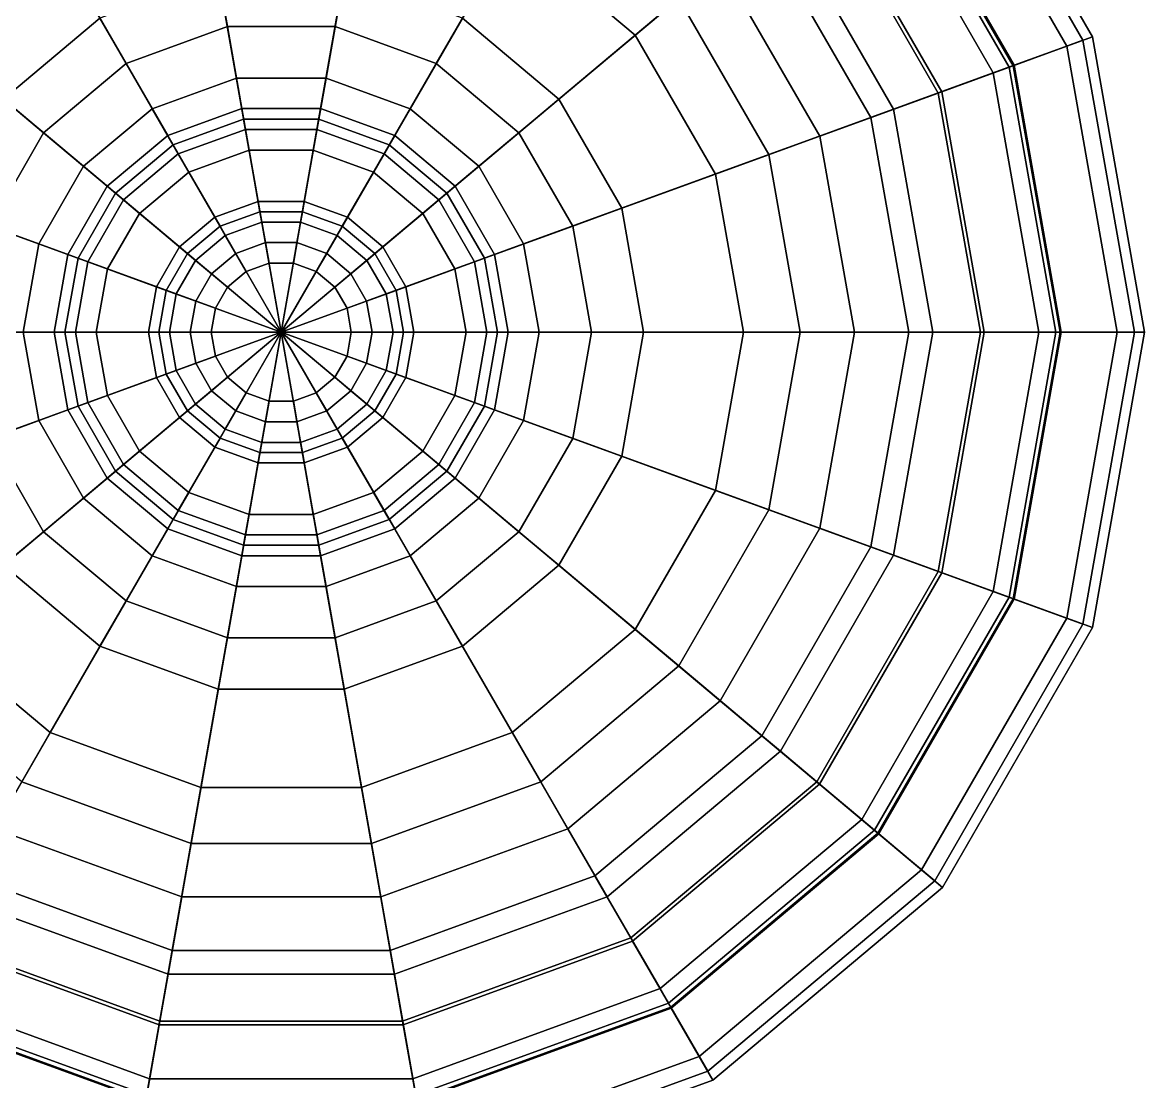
# Model space of a CAD drawing. Header units: inches. Extents: x 38074 to 101214, y 18833 to 57379.
# Drawn here: x 98051.77 to 98095.78, y 36379.65 to 36421.18 of the extents above; entities that cross this region are included whole.
import ezdxf

# ---------------------------------------------------------------- set-up
doc = ezdxf.new("R2010")
doc.units = ezdxf.units.IN

# ---------------------------------------------------------------- blocks, each defined once
blk = doc.blocks.new('A$C403C54AD')
for points in [[(0.889855, 0.961682, -0.042784), (0.895735, 0.928335, -0.039705), (0.895735, 0.928335, -0.039705), (0.878804, 0.95766, -0.042784)], [(0.901615, 0.961682, -0.042784), (0.895735, 0.928335, -0.039705), (0.895735, 0.928335, -0.039705), (0.889855, 0.961682, -0.042784)], [(0.912666, 0.95766, -0.042784), (0.895735, 0.928335, -0.039705), (0.895735, 0.928335, -0.039705), (0.901615, 0.961682, -0.042784)], [(0.878804, 0.95766, -0.042784), (0.895735, 0.928335, -0.039705), (0.895735, 0.928335, -0.039705), (0.869795, 0.950101, -0.042784)], [(0.921675, 0.950101, -0.042784), (0.895735, 0.928335, -0.039705), (0.895735, 0.928335, -0.039705), (0.912666, 0.95766, -0.042784)], [(0.888627, 0.940645, -0.036278), (0.880436, 0.954832, -0.039553), (0.872296, 0.948002, -0.039553), (0.884846, 0.937471, -0.036278)], [(0.906623, 0.937471, -0.036278), (0.919173, 0.948002, -0.039553), (0.911033, 0.954832, -0.039553), (0.902842, 0.940645, -0.036278)], [(0.869795, 0.950101, -0.042784), (0.895735, 0.928335, -0.039705), (0.895735, 0.928335, -0.039705), (0.863915, 0.939916, -0.042784)], [(0.927555, 0.939916, -0.042784), (0.895735, 0.928335, -0.039705), (0.895735, 0.928335, -0.039705), (0.921675, 0.950101, -0.042784)], [(0.924448, 0.938785, 0.1202), (0.92718, 0.93978, 0.106976), (0.921369, 0.949844, 0.106976), (0.919142, 0.947976, 0.1202)], [(0.924486, 0.938799, -0.039553), (0.927555, 0.939916, -0.042784), (0.921675, 0.950101, -0.042784), (0.919173, 0.948002, -0.039553)], [(0.92718, 0.93978, 0.106976), (0.926546, 0.939549, 0.078734), (0.920852, 0.949411, 0.078734), (0.921369, 0.949844, 0.106976)], [(0.886671, 0.944033, 0.05268), (0.883428, 0.94965, 0.062072), (0.87688, 0.944156, 0.062072), (0.881848, 0.939987, 0.05268)], [(0.909621, 0.939987, 0.05268), (0.914589, 0.944156, 0.062072), (0.908041, 0.94965, 0.062072), (0.904798, 0.944033, 0.05268)], [(0.926546, 0.939549, 0.078734), (0.921505, 0.937714, 0.060725), (0.916743, 0.945962, 0.060725), (0.920852, 0.949411, 0.078734)], [(0.8922, 0.948383, 0.050493), (0.893978, 0.9383, 0.043125), (0.890675, 0.937098, 0.043125), (0.885556, 0.945965, 0.050493)], [(0.89927, 0.948383, 0.050493), (0.897492, 0.9383, 0.043125), (0.893978, 0.9383, 0.043125), (0.8922, 0.948383, 0.050493)], [(0.905913, 0.945965, 0.050493), (0.900794, 0.937098, 0.043125), (0.897492, 0.9383, 0.043125), (0.89927, 0.948383, 0.050493)], [(0.909092, 0.933196, -0.036278), (0.924486, 0.938799, -0.039553), (0.919173, 0.948002, -0.039553), (0.906623, 0.937471, -0.036278)], [(0.919753, 0.937076, 0.129606), (0.924448, 0.938785, 0.1202), (0.919142, 0.947976, 0.1202), (0.915314, 0.944764, 0.129606)], [(0.924281, 0.938725, 0.106759), (0.921641, 0.937764, 0.119395), (0.916854, 0.946056, 0.119395), (0.919006, 0.947862, 0.106759)], [(0.923663, 0.9385, 0.079219), (0.924281, 0.938725, 0.106759), (0.919006, 0.947862, 0.106759), (0.918502, 0.947439, 0.079219)], [(0.918863, 0.936753, 0.062072), (0.923663, 0.9385, 0.079219), (0.918502, 0.947439, 0.079219), (0.914589, 0.944156, 0.062072)], [(0.885556, 0.945965, 0.050493), (0.890675, 0.937098, 0.043125), (0.887983, 0.934839, 0.043125), (0.88014, 0.94142, 0.050493)], [(0.894188, 0.937103, 0.046044), (0.892587, 0.946186, 0.05268), (0.886671, 0.944033, 0.05268), (0.891283, 0.936046, 0.046044)], [(0.897281, 0.937103, 0.046044), (0.898882, 0.946186, 0.05268), (0.892587, 0.946186, 0.05268), (0.894188, 0.937103, 0.046044)], [(0.900187, 0.936046, 0.046044), (0.904798, 0.944033, 0.05268), (0.898882, 0.946186, 0.05268), (0.897281, 0.937103, 0.046044)], [(0.911329, 0.94142, 0.050493), (0.903486, 0.934839, 0.043125), (0.900794, 0.937098, 0.043125), (0.905913, 0.945965, 0.050493)], [(0.921505, 0.937714, 0.060725), (0.914864, 0.935297, 0.050493), (0.911329, 0.94142, 0.050493), (0.916743, 0.945962, 0.060725)], [(0.921641, 0.937764, 0.119395), (0.91686, 0.936024, 0.129606), (0.912956, 0.942785, 0.129606), (0.916854, 0.946056, 0.119395)], [(0.91686, 0.936024, 0.129606), (0.919753, 0.937076, 0.129606), (0.915314, 0.944764, 0.129606), (0.912956, 0.942785, 0.129606)], [(0.912769, 0.934534, 0.05268), (0.918863, 0.936753, 0.062072), (0.914589, 0.944156, 0.062072), (0.909621, 0.939987, 0.05268)], [(0.891283, 0.936046, 0.046044), (0.886671, 0.944033, 0.05268), (0.881848, 0.939987, 0.05268), (0.888914, 0.934058, 0.046044)], [(0.902556, 0.934058, 0.046044), (0.909621, 0.939987, 0.05268), (0.904798, 0.944033, 0.05268), (0.900187, 0.936046, 0.046044)], [(0.893622, 0.940316, -0.033413), (0.893266, 0.942333, -0.036278), (0.888627, 0.940645, -0.036278), (0.889651, 0.938871, -0.033413)], [(0.897847, 0.940316, -0.033413), (0.898203, 0.942333, -0.036278), (0.893266, 0.942333, -0.036278), (0.893622, 0.940316, -0.033413)], [(0.901818, 0.938871, -0.033413), (0.902842, 0.940645, -0.036278), (0.898203, 0.942333, -0.036278), (0.897847, 0.940316, -0.033413)], [(0.88014, 0.94142, 0.050493), (0.887983, 0.934839, 0.043125), (0.886226, 0.931795, 0.043125), (0.876605, 0.935297, 0.050493)], [(0.914864, 0.935297, 0.050493), (0.905243, 0.931795, 0.043125), (0.903486, 0.934839, 0.043125), (0.911329, 0.94142, 0.050493)], [(0.889651, 0.938871, -0.033413), (0.888627, 0.940645, -0.036278), (0.884846, 0.937471, -0.036278), (0.886415, 0.936155, -0.033413)], [(0.905055, 0.936155, -0.033413), (0.906623, 0.937471, -0.036278), (0.902842, 0.940645, -0.036278), (0.901818, 0.938871, -0.033413)], [(0.894333, 0.936283, -0.031367), (0.893622, 0.940316, -0.033413), (0.889651, 0.938871, -0.033413), (0.891699, 0.935324, -0.031367)], [(0.897136, 0.936283, -0.031367), (0.897847, 0.940316, -0.033413), (0.893622, 0.940316, -0.033413), (0.894333, 0.936283, -0.031367)], [(0.89977, 0.935324, -0.031367), (0.901818, 0.938871, -0.033413), (0.897847, 0.940316, -0.033413), (0.897136, 0.936283, -0.031367)], [(0.863915, 0.939916, -0.042784), (0.895735, 0.928335, -0.039705), (0.895735, 0.928335, -0.039705), (0.861872, 0.928335, -0.042784)], [(0.888914, 0.934058, 0.046044), (0.881848, 0.939987, 0.05268), (0.878701, 0.934534, 0.05268), (0.887368, 0.93138, 0.046044)], [(0.929597, 0.928335, -0.042784), (0.895735, 0.928335, -0.039705), (0.895735, 0.928335, -0.039705), (0.927555, 0.939916, -0.042784)], [(0.904102, 0.93138, 0.046044), (0.912769, 0.934534, 0.05268), (0.909621, 0.939987, 0.05268), (0.902556, 0.934058, 0.046044)], [(0.926291, 0.928335, 0.1202), (0.929198, 0.928335, 0.106976), (0.92718, 0.93978, 0.106976), (0.924448, 0.938785, 0.1202)], [(0.926331, 0.928335, -0.039553), (0.929597, 0.928335, -0.042784), (0.927555, 0.939916, -0.042784), (0.924486, 0.938799, -0.039553)], [(0.929198, 0.928335, 0.106976), (0.928523, 0.928335, 0.078734), (0.926546, 0.939549, 0.078734), (0.92718, 0.93978, 0.106976)], [(0.928523, 0.928335, 0.078734), (0.923158, 0.928335, 0.060725), (0.921505, 0.937714, 0.060725), (0.926546, 0.939549, 0.078734)], [(0.891699, 0.935324, -0.031367), (0.889651, 0.938871, -0.033413), (0.886415, 0.936155, -0.033413), (0.889552, 0.933523, -0.031367)], [(0.901917, 0.933523, -0.031367), (0.905055, 0.936155, -0.033413), (0.901818, 0.938871, -0.033413), (0.89977, 0.935324, -0.031367)], [(0.909949, 0.928335, -0.036278), (0.926331, 0.928335, -0.039553), (0.924486, 0.938799, -0.039553), (0.909092, 0.933196, -0.036278)], [(0.921294, 0.928335, 0.129606), (0.926291, 0.928335, 0.1202), (0.924448, 0.938785, 0.1202), (0.919753, 0.937076, 0.129606)], [(0.920348, 0.928335, 0.062072), (0.925455, 0.928335, 0.079219), (0.923663, 0.9385, 0.079219), (0.918863, 0.936753, 0.062072)], [(0.926113, 0.928335, 0.106759), (0.923304, 0.928335, 0.119395), (0.921641, 0.937764, 0.119395), (0.924281, 0.938725, 0.106759)], [(0.925455, 0.928335, 0.079219), (0.926113, 0.928335, 0.106759), (0.924281, 0.938725, 0.106759), (0.923663, 0.9385, 0.079219)], [(0.893978, 0.9383, 0.043125), (0.894831, 0.93346, 0.042307), (0.893133, 0.932841, 0.042307), (0.890675, 0.937098, 0.043125)], [(0.897492, 0.9383, 0.043125), (0.896638, 0.93346, 0.042307), (0.894831, 0.93346, 0.042307), (0.893978, 0.9383, 0.043125)], [(0.900794, 0.937098, 0.043125), (0.898337, 0.932841, 0.042307), (0.896638, 0.93346, 0.042307), (0.897492, 0.9383, 0.043125)], [(0.886415, 0.936155, -0.033413), (0.884846, 0.937471, -0.036278), (0.882378, 0.933196, -0.036278), (0.884302, 0.932496, -0.033413)], [(0.907167, 0.932496, -0.033413), (0.909092, 0.933196, -0.036278), (0.906623, 0.937471, -0.036278), (0.905055, 0.936155, -0.033413)], [(0.923158, 0.928335, 0.060725), (0.916092, 0.928335, 0.050493), (0.914864, 0.935297, 0.050493), (0.921505, 0.937714, 0.060725)], [(0.923304, 0.928335, 0.119395), (0.918216, 0.928335, 0.129606), (0.91686, 0.936024, 0.129606), (0.921641, 0.937764, 0.119395)], [(0.890675, 0.937098, 0.043125), (0.893133, 0.932841, 0.042307), (0.891748, 0.93168, 0.042307), (0.887983, 0.934839, 0.043125)], [(0.895735, 0.928335, 0.044561), (0.894188, 0.937103, 0.046044), (0.891283, 0.936046, 0.046044), (0.895735, 0.928335, 0.044561)], [(0.895735, 0.928335, 0.044561), (0.897281, 0.937103, 0.046044), (0.894188, 0.937103, 0.046044), (0.895735, 0.928335, 0.044561)], [(0.895735, 0.928335, 0.044561), (0.900187, 0.936046, 0.046044), (0.897281, 0.937103, 0.046044), (0.895735, 0.928335, 0.044561)], [(0.903486, 0.934839, 0.043125), (0.899721, 0.93168, 0.042307), (0.898337, 0.932841, 0.042307), (0.900794, 0.937098, 0.043125)], [(0.918216, 0.928335, 0.129606), (0.921294, 0.928335, 0.129606), (0.919753, 0.937076, 0.129606), (0.91686, 0.936024, 0.129606)], [(0.894475, 0.935476, 0.041488), (0.894262, 0.936686, 0.039442), (0.891494, 0.935679, 0.039442), (0.892109, 0.934615, 0.041488)], [(0.894262, 0.936686, 0.039442), (0.894973, 0.932653, 0.037395), (0.893542, 0.932132, 0.037395), (0.891494, 0.935679, 0.039442)], [(0.896994, 0.935476, 0.041488), (0.897207, 0.936686, 0.039442), (0.894262, 0.936686, 0.039442), (0.894475, 0.935476, 0.041488)], [(0.897207, 0.936686, 0.039442), (0.896496, 0.932653, 0.037395), (0.894973, 0.932653, 0.037395), (0.894262, 0.936686, 0.039442)], [(0.899975, 0.935679, 0.039442), (0.897927, 0.932132, 0.037395), (0.896496, 0.932653, 0.037395), (0.897207, 0.936686, 0.039442)], [(0.899361, 0.934615, 0.041488), (0.899975, 0.935679, 0.039442), (0.897207, 0.936686, 0.039442), (0.896994, 0.935476, 0.041488)], [(0.913862, 0.928335, 0.05268), (0.920348, 0.928335, 0.062072), (0.918863, 0.936753, 0.062072), (0.912769, 0.934534, 0.05268)], [(0.889552, 0.933523, -0.031367), (0.886415, 0.936155, -0.033413), (0.884302, 0.932496, -0.033413), (0.88815, 0.931095, -0.031367)], [(0.894902, 0.933056, -0.026046), (0.894333, 0.936283, -0.031367), (0.891699, 0.935324, -0.031367), (0.893337, 0.932487, -0.026046)], [(0.896567, 0.933056, -0.026046), (0.897136, 0.936283, -0.031367), (0.894333, 0.936283, -0.031367), (0.894902, 0.933056, -0.026046)], [(0.898132, 0.932487, -0.026046), (0.89977, 0.935324, -0.031367), (0.897136, 0.936283, -0.031367), (0.896567, 0.933056, -0.026046)], [(0.903319, 0.931095, -0.031367), (0.907167, 0.932496, -0.033413), (0.905055, 0.936155, -0.033413), (0.901917, 0.933523, -0.031367)], [(0.895735, 0.928335, 0.044561), (0.891283, 0.936046, 0.046044), (0.888914, 0.934058, 0.046044), (0.895735, 0.928335, 0.044561)], [(0.891494, 0.935679, 0.039442), (0.893542, 0.932132, 0.037395), (0.892376, 0.931153, 0.037395), (0.889238, 0.933786, 0.039442)], [(0.892109, 0.934615, 0.041488), (0.891494, 0.935679, 0.039442), (0.889238, 0.933786, 0.039442), (0.890179, 0.932996, 0.041488)], [(0.895735, 0.928335, 0.044561), (0.902556, 0.934058, 0.046044), (0.900187, 0.936046, 0.046044), (0.895735, 0.928335, 0.044561)], [(0.902231, 0.933786, 0.039442), (0.899094, 0.931153, 0.037395), (0.897927, 0.932132, 0.037395), (0.899975, 0.935679, 0.039442)], [(0.90129, 0.932996, 0.041488), (0.902231, 0.933786, 0.039442), (0.899975, 0.935679, 0.039442), (0.899361, 0.934615, 0.041488)], [(0.876605, 0.935297, 0.050493), (0.886226, 0.931795, 0.043125), (0.885616, 0.928335, 0.043125), (0.875377, 0.928335, 0.050493)], [(0.893337, 0.932487, -0.026046), (0.891699, 0.935324, -0.031367), (0.889552, 0.933523, -0.031367), (0.892062, 0.931416, -0.026046)], [(0.894831, 0.93346, 0.042307), (0.894475, 0.935476, 0.041488), (0.892109, 0.934615, 0.041488), (0.893133, 0.932841, 0.042307)], [(0.896638, 0.93346, 0.042307), (0.896994, 0.935476, 0.041488), (0.894475, 0.935476, 0.041488), (0.894831, 0.93346, 0.042307)], [(0.898337, 0.932841, 0.042307), (0.899361, 0.934615, 0.041488), (0.896994, 0.935476, 0.041488), (0.896638, 0.93346, 0.042307)], [(0.899407, 0.931416, -0.026046), (0.901917, 0.933523, -0.031367), (0.89977, 0.935324, -0.031367), (0.898132, 0.932487, -0.026046)], [(0.916092, 0.928335, 0.050493), (0.905853, 0.928335, 0.043125), (0.905243, 0.931795, 0.043125), (0.914864, 0.935297, 0.050493)], [(0.887983, 0.934839, 0.043125), (0.891748, 0.93168, 0.042307), (0.890844, 0.930114, 0.042307), (0.886226, 0.931795, 0.043125)], [(0.905243, 0.931795, 0.043125), (0.900625, 0.930114, 0.042307), (0.899721, 0.93168, 0.042307), (0.903486, 0.934839, 0.043125)], [(0.887368, 0.93138, 0.046044), (0.878701, 0.934534, 0.05268), (0.877607, 0.928335, 0.05268), (0.886831, 0.928335, 0.046044)], [(0.893133, 0.932841, 0.042307), (0.892109, 0.934615, 0.041488), (0.890179, 0.932996, 0.041488), (0.891748, 0.93168, 0.042307)], [(0.899721, 0.93168, 0.042307), (0.90129, 0.932996, 0.041488), (0.899361, 0.934615, 0.041488), (0.898337, 0.932841, 0.042307)], [(0.904639, 0.928335, 0.046044), (0.913862, 0.928335, 0.05268), (0.912769, 0.934534, 0.05268), (0.904102, 0.93138, 0.046044)], [(0.895735, 0.928335, 0.044561), (0.888914, 0.934058, 0.046044), (0.887368, 0.93138, 0.046044), (0.895735, 0.928335, 0.044561)], [(0.895735, 0.928335, 0.044561), (0.904102, 0.93138, 0.046044), (0.902556, 0.934058, 0.046044), (0.895735, 0.928335, 0.044561)], [(0.889238, 0.933786, 0.039442), (0.892376, 0.931153, 0.037395), (0.891614, 0.929834, 0.037395), (0.887766, 0.931235, 0.039442)], [(0.890179, 0.932996, 0.041488), (0.889238, 0.933786, 0.039442), (0.887766, 0.931235, 0.039442), (0.88892, 0.930815, 0.041488)], [(0.892062, 0.931416, -0.026046), (0.889552, 0.933523, -0.031367), (0.88815, 0.931095, -0.031367), (0.891229, 0.929974, -0.026046)], [(0.903704, 0.931235, 0.039442), (0.899855, 0.929834, 0.037395), (0.899094, 0.931153, 0.037395), (0.902231, 0.933786, 0.039442)], [(0.90024, 0.929974, -0.026046), (0.903319, 0.931095, -0.031367), (0.901917, 0.933523, -0.031367), (0.899407, 0.931416, -0.026046)], [(0.902549, 0.930815, 0.041488), (0.903704, 0.931235, 0.039442), (0.902231, 0.933786, 0.039442), (0.90129, 0.932996, 0.041488)], [(0.895115, 0.931846, -0.017451), (0.894902, 0.933056, -0.026046), (0.893337, 0.932487, -0.026046), (0.893952, 0.931423, -0.017451)], [(0.896354, 0.931846, -0.017451), (0.896567, 0.933056, -0.026046), (0.894902, 0.933056, -0.026046), (0.895115, 0.931846, -0.017451)], [(0.897518, 0.931423, -0.017451), (0.898132, 0.932487, -0.026046), (0.896567, 0.933056, -0.026046), (0.896354, 0.931846, -0.017451)], [(0.907901, 0.928335, -0.033413), (0.909949, 0.928335, -0.036278), (0.909092, 0.933196, -0.036278), (0.907167, 0.932496, -0.033413)], [(0.891748, 0.93168, 0.042307), (0.890179, 0.932996, 0.041488), (0.88892, 0.930815, 0.041488), (0.890844, 0.930114, 0.042307)], [(0.894973, 0.932653, 0.037395), (0.895258, 0.93104, 0.030847), (0.894361, 0.930713, 0.030847), (0.893542, 0.932132, 0.037395)], [(0.896496, 0.932653, 0.037395), (0.896212, 0.93104, 0.030847), (0.895258, 0.93104, 0.030847), (0.894973, 0.932653, 0.037395)], [(0.897927, 0.932132, 0.037395), (0.897108, 0.930713, 0.030847), (0.896212, 0.93104, 0.030847), (0.896496, 0.932653, 0.037395)], [(0.900625, 0.930114, 0.042307), (0.902549, 0.930815, 0.041488), (0.90129, 0.932996, 0.041488), (0.899721, 0.93168, 0.042307)], [(0.88815, 0.931095, -0.031367), (0.884302, 0.932496, -0.033413), (0.883568, 0.928335, -0.033413), (0.887664, 0.928335, -0.031367)], [(0.893952, 0.931423, -0.017451), (0.893337, 0.932487, -0.026046), (0.892062, 0.931416, -0.026046), (0.893003, 0.930627, -0.017451)], [(0.898466, 0.930627, -0.017451), (0.899407, 0.931416, -0.026046), (0.898132, 0.932487, -0.026046), (0.897518, 0.931423, -0.017451)], [(0.903806, 0.928335, -0.031367), (0.907901, 0.928335, -0.033413), (0.907167, 0.932496, -0.033413), (0.903319, 0.931095, -0.031367)], [(0.886226, 0.931795, 0.043125), (0.890844, 0.930114, 0.042307), (0.890531, 0.928335, 0.042307), (0.885616, 0.928335, 0.043125)], [(0.893542, 0.932132, 0.037395), (0.894361, 0.930713, 0.030847), (0.89363, 0.9301, 0.030847), (0.892376, 0.931153, 0.037395)], [(0.895258, 0.93104, 0.030847), (0.895115, 0.931846, -0.017451), (0.893952, 0.931423, -0.017451), (0.894361, 0.930713, 0.030847)], [(0.896212, 0.93104, 0.030847), (0.896354, 0.931846, -0.017451), (0.895115, 0.931846, -0.017451), (0.895258, 0.93104, 0.030847)], [(0.897108, 0.930713, 0.030847), (0.897518, 0.931423, -0.017451), (0.896354, 0.931846, -0.017451), (0.896212, 0.93104, 0.030847)], [(0.899094, 0.931153, 0.037395), (0.897839, 0.9301, 0.030847), (0.897108, 0.930713, 0.030847), (0.897927, 0.932132, 0.037395)], [(0.905853, 0.928335, 0.043125), (0.900939, 0.928335, 0.042307), (0.900625, 0.930114, 0.042307), (0.905243, 0.931795, 0.043125)], [(0.895735, 0.928335, 0.044561), (0.887368, 0.93138, 0.046044), (0.886831, 0.928335, 0.046044), (0.895735, 0.928335, 0.044561)], [(0.893003, 0.930627, -0.017451), (0.892062, 0.931416, -0.026046), (0.891229, 0.929974, -0.026046), (0.892384, 0.929554, -0.017451)], [(0.894361, 0.930713, 0.030847), (0.893952, 0.931423, -0.017451), (0.893003, 0.930627, -0.017451), (0.89363, 0.9301, 0.030847)], [(0.895735, 0.928335, 0.044561), (0.904639, 0.928335, 0.046044), (0.904102, 0.93138, 0.046044), (0.895735, 0.928335, 0.044561)], [(0.897839, 0.9301, 0.030847), (0.898466, 0.930627, -0.017451), (0.897518, 0.931423, -0.017451), (0.897108, 0.930713, 0.030847)], [(0.899085, 0.929554, -0.017451), (0.90024, 0.929974, -0.026046), (0.899407, 0.931416, -0.026046), (0.898466, 0.930627, -0.017451)], [(0.887766, 0.931235, 0.039442), (0.891614, 0.929834, 0.037395), (0.89135, 0.928335, 0.037395), (0.887254, 0.928335, 0.039442)], [(0.88892, 0.930815, 0.041488), (0.887766, 0.931235, 0.039442), (0.887254, 0.928335, 0.039442), (0.888483, 0.928335, 0.041488)], [(0.891229, 0.929974, -0.026046), (0.88815, 0.931095, -0.031367), (0.887664, 0.928335, -0.031367), (0.89094, 0.928335, -0.026046)], [(0.892376, 0.931153, 0.037395), (0.89363, 0.9301, 0.030847), (0.893153, 0.929274, 0.030847), (0.891614, 0.929834, 0.037395)], [(0.899855, 0.929834, 0.037395), (0.898316, 0.929274, 0.030847), (0.897839, 0.9301, 0.030847), (0.899094, 0.931153, 0.037395)], [(0.904215, 0.928335, 0.039442), (0.90012, 0.928335, 0.037395), (0.899855, 0.929834, 0.037395), (0.903704, 0.931235, 0.039442)], [(0.900529, 0.928335, -0.026046), (0.903806, 0.928335, -0.031367), (0.903319, 0.931095, -0.031367), (0.90024, 0.929974, -0.026046)], [(0.902987, 0.928335, 0.041488), (0.904215, 0.928335, 0.039442), (0.903704, 0.931235, 0.039442), (0.902549, 0.930815, 0.041488)], [(0.890844, 0.930114, 0.042307), (0.88892, 0.930815, 0.041488), (0.888483, 0.928335, 0.041488), (0.890531, 0.928335, 0.042307)], [(0.89363, 0.9301, 0.030847), (0.893003, 0.930627, -0.017451), (0.892384, 0.929554, -0.017451), (0.893153, 0.929274, 0.030847)], [(0.898316, 0.929274, 0.030847), (0.899085, 0.929554, -0.017451), (0.898466, 0.930627, -0.017451), (0.897839, 0.9301, 0.030847)], [(0.900939, 0.928335, 0.042307), (0.902987, 0.928335, 0.041488), (0.902549, 0.930815, 0.041488), (0.900625, 0.930114, 0.042307)], [(0.892384, 0.929554, -0.017451), (0.891229, 0.929974, -0.026046), (0.89094, 0.928335, -0.026046), (0.892169, 0.928335, -0.017451)], [(0.899301, 0.928335, -0.017451), (0.900529, 0.928335, -0.026046), (0.90024, 0.929974, -0.026046), (0.899085, 0.929554, -0.017451)], [(0.891614, 0.929834, 0.037395), (0.893153, 0.929274, 0.030847), (0.892988, 0.928335, 0.030847), (0.89135, 0.928335, 0.037395)], [(0.893153, 0.929274, 0.030847), (0.892384, 0.929554, -0.017451), (0.892169, 0.928335, -0.017451), (0.892988, 0.928335, 0.030847)], [(0.90012, 0.928335, 0.037395), (0.898481, 0.928335, 0.030847), (0.898316, 0.929274, 0.030847), (0.899855, 0.929834, 0.037395)], [(0.898481, 0.928335, 0.030847), (0.899301, 0.928335, -0.017451), (0.899085, 0.929554, -0.017451), (0.898316, 0.929274, 0.030847)], [(0.861872, 0.928335, -0.042784), (0.895735, 0.928335, -0.039705), (0.895735, 0.928335, -0.039705), (0.863915, 0.916753, -0.042784)], [(0.863915, 0.916753, -0.042784), (0.895735, 0.928335, -0.039705), (0.895735, 0.928335, -0.039705), (0.869795, 0.906568, -0.042784)], [(0.869795, 0.906568, -0.042784), (0.895735, 0.928335, -0.039705), (0.895735, 0.928335, -0.039705), (0.878804, 0.899009, -0.042784)], [(0.875377, 0.928335, 0.050493), (0.885616, 0.928335, 0.043125), (0.886226, 0.924874, 0.043125), (0.876605, 0.921372, 0.050493)], [(0.886831, 0.928335, 0.046044), (0.877607, 0.928335, 0.05268), (0.878701, 0.922135, 0.05268), (0.887368, 0.925289, 0.046044)], [(0.878804, 0.899009, -0.042784), (0.895735, 0.928335, -0.039705), (0.895735, 0.928335, -0.039705), (0.889855, 0.894987, -0.042784)], [(0.887664, 0.928335, -0.031367), (0.883568, 0.928335, -0.033413), (0.884302, 0.924173, -0.033413), (0.88815, 0.925574, -0.031367)], [(0.885616, 0.928335, 0.043125), (0.890531, 0.928335, 0.042307), (0.890844, 0.926555, 0.042307), (0.886226, 0.924874, 0.043125)], [(0.895735, 0.928335, 0.044561), (0.886831, 0.928335, 0.046044), (0.887368, 0.925289, 0.046044), (0.895735, 0.928335, 0.044561)], [(0.887254, 0.928335, 0.039442), (0.89135, 0.928335, 0.037395), (0.891614, 0.926835, 0.037395), (0.887766, 0.925434, 0.039442)], [(0.888483, 0.928335, 0.041488), (0.887254, 0.928335, 0.039442), (0.887766, 0.925434, 0.039442), (0.88892, 0.925854, 0.041488)], [(0.895735, 0.928335, 0.044561), (0.887368, 0.925289, 0.046044), (0.888914, 0.922611, 0.046044), (0.895735, 0.928335, 0.044561)], [(0.89094, 0.928335, -0.026046), (0.887664, 0.928335, -0.031367), (0.88815, 0.925574, -0.031367), (0.891229, 0.926695, -0.026046)], [(0.890531, 0.928335, 0.042307), (0.888483, 0.928335, 0.041488), (0.88892, 0.925854, 0.041488), (0.890844, 0.926555, 0.042307)], [(0.895735, 0.928335, 0.044561), (0.888914, 0.922611, 0.046044), (0.891283, 0.920623, 0.046044), (0.895735, 0.928335, 0.044561)], [(0.889855, 0.894987, -0.042784), (0.895735, 0.928335, -0.039705), (0.895735, 0.928335, -0.039705), (0.901615, 0.894987, -0.042784)], [(0.892169, 0.928335, -0.017451), (0.89094, 0.928335, -0.026046), (0.891229, 0.926695, -0.026046), (0.892384, 0.927115, -0.017451)], [(0.895735, 0.928335, 0.044561), (0.891283, 0.920623, 0.046044), (0.894188, 0.919566, 0.046044), (0.895735, 0.928335, 0.044561)], [(0.89135, 0.928335, 0.037395), (0.892988, 0.928335, 0.030847), (0.893153, 0.927395, 0.030847), (0.891614, 0.926835, 0.037395)], [(0.892988, 0.928335, 0.030847), (0.892169, 0.928335, -0.017451), (0.892384, 0.927115, -0.017451), (0.893153, 0.927395, 0.030847)], [(0.895735, 0.928335, 0.044561), (0.894188, 0.919566, 0.046044), (0.897281, 0.919566, 0.046044), (0.895735, 0.928335, 0.044561)], [(0.895735, 0.928335, 0.044561), (0.904102, 0.925289, 0.046044), (0.904639, 0.928335, 0.046044), (0.895735, 0.928335, 0.044561)], [(0.895735, 0.928335, 0.044561), (0.902556, 0.922611, 0.046044), (0.904102, 0.925289, 0.046044), (0.895735, 0.928335, 0.044561)], [(0.895735, 0.928335, 0.044561), (0.900187, 0.920623, 0.046044), (0.902556, 0.922611, 0.046044), (0.895735, 0.928335, 0.044561)], [(0.895735, 0.928335, 0.044561), (0.897281, 0.919566, 0.046044), (0.900187, 0.920623, 0.046044), (0.895735, 0.928335, 0.044561)], [(0.927555, 0.916753, -0.042784), (0.895735, 0.928335, -0.039705), (0.895735, 0.928335, -0.039705), (0.929597, 0.928335, -0.042784)], [(0.921675, 0.906568, -0.042784), (0.895735, 0.928335, -0.039705), (0.895735, 0.928335, -0.039705), (0.927555, 0.916753, -0.042784)], [(0.912666, 0.899009, -0.042784), (0.895735, 0.928335, -0.039705), (0.895735, 0.928335, -0.039705), (0.921675, 0.906568, -0.042784)], [(0.901615, 0.894987, -0.042784), (0.895735, 0.928335, -0.039705), (0.895735, 0.928335, -0.039705), (0.912666, 0.899009, -0.042784)], [(0.899855, 0.926835, 0.037395), (0.898316, 0.927395, 0.030847), (0.898481, 0.928335, 0.030847), (0.90012, 0.928335, 0.037395)], [(0.898316, 0.927395, 0.030847), (0.899085, 0.927115, -0.017451), (0.899301, 0.928335, -0.017451), (0.898481, 0.928335, 0.030847)], [(0.899085, 0.927115, -0.017451), (0.90024, 0.926695, -0.026046), (0.900529, 0.928335, -0.026046), (0.899301, 0.928335, -0.017451)], [(0.903704, 0.925434, 0.039442), (0.899855, 0.926835, 0.037395), (0.90012, 0.928335, 0.037395), (0.904215, 0.928335, 0.039442)], [(0.90024, 0.926695, -0.026046), (0.903319, 0.925574, -0.031367), (0.903806, 0.928335, -0.031367), (0.900529, 0.928335, -0.026046)], [(0.900625, 0.926555, 0.042307), (0.902549, 0.925854, 0.041488), (0.902987, 0.928335, 0.041488), (0.900939, 0.928335, 0.042307)], [(0.905243, 0.924874, 0.043125), (0.900625, 0.926555, 0.042307), (0.900939, 0.928335, 0.042307), (0.905853, 0.928335, 0.043125)], [(0.902549, 0.925854, 0.041488), (0.903704, 0.925434, 0.039442), (0.904215, 0.928335, 0.039442), (0.902987, 0.928335, 0.041488)], [(0.903319, 0.925574, -0.031367), (0.907167, 0.924173, -0.033413), (0.907901, 0.928335, -0.033413), (0.903806, 0.928335, -0.031367)], [(0.904102, 0.925289, 0.046044), (0.912769, 0.922135, 0.05268), (0.913862, 0.928335, 0.05268), (0.904639, 0.928335, 0.046044)], [(0.914864, 0.921372, 0.050493), (0.905243, 0.924874, 0.043125), (0.905853, 0.928335, 0.043125), (0.916092, 0.928335, 0.050493)], [(0.907167, 0.924173, -0.033413), (0.909092, 0.923473, -0.036278), (0.909949, 0.928335, -0.036278), (0.907901, 0.928335, -0.033413)], [(0.909092, 0.923473, -0.036278), (0.924486, 0.91787, -0.039553), (0.926331, 0.928335, -0.039553), (0.909949, 0.928335, -0.036278)], [(0.912769, 0.922135, 0.05268), (0.918863, 0.919916, 0.062072), (0.920348, 0.928335, 0.062072), (0.913862, 0.928335, 0.05268)], [(0.921505, 0.918955, 0.060725), (0.914864, 0.921372, 0.050493), (0.916092, 0.928335, 0.050493), (0.923158, 0.928335, 0.060725)], [(0.91686, 0.920646, 0.129606), (0.919753, 0.919593, 0.129606), (0.921294, 0.928335, 0.129606), (0.918216, 0.928335, 0.129606)], [(0.921641, 0.918905, 0.119395), (0.91686, 0.920646, 0.129606), (0.918216, 0.928335, 0.129606), (0.923304, 0.928335, 0.119395)], [(0.918863, 0.919916, 0.062072), (0.923663, 0.918169, 0.079219), (0.925455, 0.928335, 0.079219), (0.920348, 0.928335, 0.062072)], [(0.919753, 0.919593, 0.129606), (0.924448, 0.917884, 0.1202), (0.926291, 0.928335, 0.1202), (0.921294, 0.928335, 0.129606)], [(0.926546, 0.91712, 0.078734), (0.921505, 0.918955, 0.060725), (0.923158, 0.928335, 0.060725), (0.928523, 0.928335, 0.078734)], [(0.924281, 0.917944, 0.106759), (0.921641, 0.918905, 0.119395), (0.923304, 0.928335, 0.119395), (0.926113, 0.928335, 0.106759)], [(0.923663, 0.918169, 0.079219), (0.924281, 0.917944, 0.106759), (0.926113, 0.928335, 0.106759), (0.925455, 0.928335, 0.079219)], [(0.924448, 0.917884, 0.1202), (0.92718, 0.916889, 0.106976), (0.929198, 0.928335, 0.106976), (0.926291, 0.928335, 0.1202)], [(0.924486, 0.91787, -0.039553), (0.927555, 0.916753, -0.042784), (0.929597, 0.928335, -0.042784), (0.926331, 0.928335, -0.039553)], [(0.92718, 0.916889, 0.106976), (0.926546, 0.91712, 0.078734), (0.928523, 0.928335, 0.078734), (0.929198, 0.928335, 0.106976)], [(0.891614, 0.926835, 0.037395), (0.893153, 0.927395, 0.030847), (0.89363, 0.926569, 0.030847), (0.892376, 0.925516, 0.037395)], [(0.893153, 0.927395, 0.030847), (0.892384, 0.927115, -0.017451), (0.893003, 0.926042, -0.017451), (0.89363, 0.926569, 0.030847)], [(0.899094, 0.925516, 0.037395), (0.897839, 0.926569, 0.030847), (0.898316, 0.927395, 0.030847), (0.899855, 0.926835, 0.037395)], [(0.897839, 0.926569, 0.030847), (0.898466, 0.926042, -0.017451), (0.899085, 0.927115, -0.017451), (0.898316, 0.927395, 0.030847)], [(0.892384, 0.927115, -0.017451), (0.891229, 0.926695, -0.026046), (0.892062, 0.925253, -0.026046), (0.893003, 0.926042, -0.017451)], [(0.898466, 0.926042, -0.017451), (0.899407, 0.925253, -0.026046), (0.90024, 0.926695, -0.026046), (0.899085, 0.927115, -0.017451)], [(0.886226, 0.924874, 0.043125), (0.890844, 0.926555, 0.042307), (0.891748, 0.924989, 0.042307), (0.887983, 0.92183, 0.043125)], [(0.887766, 0.925434, 0.039442), (0.891614, 0.926835, 0.037395), (0.892376, 0.925516, 0.037395), (0.889238, 0.922883, 0.039442)], [(0.891229, 0.926695, -0.026046), (0.88815, 0.925574, -0.031367), (0.889552, 0.923147, -0.031367), (0.892062, 0.925253, -0.026046)], [(0.890844, 0.926555, 0.042307), (0.88892, 0.925854, 0.041488), (0.890179, 0.923673, 0.041488), (0.891748, 0.924989, 0.042307)], [(0.892376, 0.925516, 0.037395), (0.89363, 0.926569, 0.030847), (0.894361, 0.925956, 0.030847), (0.893542, 0.924537, 0.037395)], [(0.89363, 0.926569, 0.030847), (0.893003, 0.926042, -0.017451), (0.893952, 0.925246, -0.017451), (0.894361, 0.925956, 0.030847)], [(0.897927, 0.924537, 0.037395), (0.897108, 0.925956, 0.030847), (0.897839, 0.926569, 0.030847), (0.899094, 0.925516, 0.037395)], [(0.897108, 0.925956, 0.030847), (0.897518, 0.925246, -0.017451), (0.898466, 0.926042, -0.017451), (0.897839, 0.926569, 0.030847)], [(0.902231, 0.922883, 0.039442), (0.899094, 0.925516, 0.037395), (0.899855, 0.926835, 0.037395), (0.903704, 0.925434, 0.039442)], [(0.899407, 0.925253, -0.026046), (0.901917, 0.923147, -0.031367), (0.903319, 0.925574, -0.031367), (0.90024, 0.926695, -0.026046)], [(0.899721, 0.924989, 0.042307), (0.90129, 0.923673, 0.041488), (0.902549, 0.925854, 0.041488), (0.900625, 0.926555, 0.042307)], [(0.903486, 0.92183, 0.043125), (0.899721, 0.924989, 0.042307), (0.900625, 0.926555, 0.042307), (0.905243, 0.924874, 0.043125)], [(0.893003, 0.926042, -0.017451), (0.892062, 0.925253, -0.026046), (0.893337, 0.924182, -0.026046), (0.893952, 0.925246, -0.017451)], [(0.897518, 0.925246, -0.017451), (0.898132, 0.924182, -0.026046), (0.899407, 0.925253, -0.026046), (0.898466, 0.926042, -0.017451)], [(0.88815, 0.925574, -0.031367), (0.884302, 0.924173, -0.033413), (0.886415, 0.920514, -0.033413), (0.889552, 0.923147, -0.031367)], [(0.88892, 0.925854, 0.041488), (0.887766, 0.925434, 0.039442), (0.889238, 0.922883, 0.039442), (0.890179, 0.923673, 0.041488)], [(0.893542, 0.924537, 0.037395), (0.894361, 0.925956, 0.030847), (0.895258, 0.92563, 0.030847), (0.894973, 0.924016, 0.037395)], [(0.894361, 0.925956, 0.030847), (0.893952, 0.925246, -0.017451), (0.895115, 0.924823, -0.017451), (0.895258, 0.92563, 0.030847)], [(0.894973, 0.924016, 0.037395), (0.895258, 0.92563, 0.030847), (0.896212, 0.92563, 0.030847), (0.896496, 0.924016, 0.037395)], [(0.895258, 0.92563, 0.030847), (0.895115, 0.924823, -0.017451), (0.896354, 0.924823, -0.017451), (0.896212, 0.92563, 0.030847)], [(0.896496, 0.924016, 0.037395), (0.896212, 0.92563, 0.030847), (0.897108, 0.925956, 0.030847), (0.897927, 0.924537, 0.037395)], [(0.896212, 0.92563, 0.030847), (0.896354, 0.924823, -0.017451), (0.897518, 0.925246, -0.017451), (0.897108, 0.925956, 0.030847)], [(0.90129, 0.923673, 0.041488), (0.902231, 0.922883, 0.039442), (0.903704, 0.925434, 0.039442), (0.902549, 0.925854, 0.041488)], [(0.901917, 0.923147, -0.031367), (0.905055, 0.920514, -0.033413), (0.907167, 0.924173, -0.033413), (0.903319, 0.925574, -0.031367)], [(0.887368, 0.925289, 0.046044), (0.878701, 0.922135, 0.05268), (0.881848, 0.916683, 0.05268), (0.888914, 0.922611, 0.046044)], [(0.889238, 0.922883, 0.039442), (0.892376, 0.925516, 0.037395), (0.893542, 0.924537, 0.037395), (0.891494, 0.92099, 0.039442)], [(0.892062, 0.925253, -0.026046), (0.889552, 0.923147, -0.031367), (0.891699, 0.921345, -0.031367), (0.893337, 0.924182, -0.026046)], [(0.893952, 0.925246, -0.017451), (0.893337, 0.924182, -0.026046), (0.894902, 0.923613, -0.026046), (0.895115, 0.924823, -0.017451)], [(0.896354, 0.924823, -0.017451), (0.896567, 0.923613, -0.026046), (0.898132, 0.924182, -0.026046), (0.897518, 0.925246, -0.017451)], [(0.899975, 0.92099, 0.039442), (0.897927, 0.924537, 0.037395), (0.899094, 0.925516, 0.037395), (0.902231, 0.922883, 0.039442)], [(0.898132, 0.924182, -0.026046), (0.89977, 0.921345, -0.031367), (0.901917, 0.923147, -0.031367), (0.899407, 0.925253, -0.026046)], [(0.902556, 0.922611, 0.046044), (0.909621, 0.916683, 0.05268), (0.912769, 0.922135, 0.05268), (0.904102, 0.925289, 0.046044)], [(0.876605, 0.921372, 0.050493), (0.886226, 0.924874, 0.043125), (0.887983, 0.92183, 0.043125), (0.88014, 0.915249, 0.050493)], [(0.887983, 0.92183, 0.043125), (0.891748, 0.924989, 0.042307), (0.893133, 0.923828, 0.042307), (0.890675, 0.919571, 0.043125)], [(0.891748, 0.924989, 0.042307), (0.890179, 0.923673, 0.041488), (0.892109, 0.922054, 0.041488), (0.893133, 0.923828, 0.042307)], [(0.895115, 0.924823, -0.017451), (0.894902, 0.923613, -0.026046), (0.896567, 0.923613, -0.026046), (0.896354, 0.924823, -0.017451)], [(0.898337, 0.923828, 0.042307), (0.899361, 0.922054, 0.041488), (0.90129, 0.923673, 0.041488), (0.899721, 0.924989, 0.042307)], [(0.900794, 0.919571, 0.043125), (0.898337, 0.923828, 0.042307), (0.899721, 0.924989, 0.042307), (0.903486, 0.92183, 0.043125)], [(0.911329, 0.915249, 0.050493), (0.903486, 0.92183, 0.043125), (0.905243, 0.924874, 0.043125), (0.914864, 0.921372, 0.050493)], [(0.891494, 0.92099, 0.039442), (0.893542, 0.924537, 0.037395), (0.894973, 0.924016, 0.037395), (0.894262, 0.919983, 0.039442)], [(0.897207, 0.919983, 0.039442), (0.896496, 0.924016, 0.037395), (0.897927, 0.924537, 0.037395), (0.899975, 0.92099, 0.039442)], [(0.884302, 0.924173, -0.033413), (0.882378, 0.923473, -0.036278), (0.884846, 0.919198, -0.036278), (0.886415, 0.920514, -0.033413)], [(0.890675, 0.919571, 0.043125), (0.893133, 0.923828, 0.042307), (0.894831, 0.92321, 0.042307), (0.893978, 0.91837, 0.043125)], [(0.893337, 0.924182, -0.026046), (0.891699, 0.921345, -0.031367), (0.894333, 0.920386, -0.031367), (0.894902, 0.923613, -0.026046)], [(0.893133, 0.923828, 0.042307), (0.892109, 0.922054, 0.041488), (0.894475, 0.921193, 0.041488), (0.894831, 0.92321, 0.042307)], [(0.894262, 0.919983, 0.039442), (0.894973, 0.924016, 0.037395), (0.896496, 0.924016, 0.037395), (0.897207, 0.919983, 0.039442)], [(0.896567, 0.923613, -0.026046), (0.897136, 0.920386, -0.031367), (0.89977, 0.921345, -0.031367), (0.898132, 0.924182, -0.026046)], [(0.896638, 0.92321, 0.042307), (0.896994, 0.921193, 0.041488), (0.899361, 0.922054, 0.041488), (0.898337, 0.923828, 0.042307)], [(0.897492, 0.91837, 0.043125), (0.896638, 0.92321, 0.042307), (0.898337, 0.923828, 0.042307), (0.900794, 0.919571, 0.043125)], [(0.905055, 0.920514, -0.033413), (0.906623, 0.919198, -0.036278), (0.909092, 0.923473, -0.036278), (0.907167, 0.924173, -0.033413)], [(0.890179, 0.923673, 0.041488), (0.889238, 0.922883, 0.039442), (0.891494, 0.92099, 0.039442), (0.892109, 0.922054, 0.041488)], [(0.894902, 0.923613, -0.026046), (0.894333, 0.920386, -0.031367), (0.897136, 0.920386, -0.031367), (0.896567, 0.923613, -0.026046)], [(0.899361, 0.922054, 0.041488), (0.899975, 0.92099, 0.039442), (0.902231, 0.922883, 0.039442), (0.90129, 0.923673, 0.041488)], [(0.906623, 0.919198, -0.036278), (0.919173, 0.908668, -0.039553), (0.924486, 0.91787, -0.039553), (0.909092, 0.923473, -0.036278)], [(0.889552, 0.923147, -0.031367), (0.886415, 0.920514, -0.033413), (0.889651, 0.917798, -0.033413), (0.891699, 0.921345, -0.031367)], [(0.893978, 0.91837, 0.043125), (0.894831, 0.92321, 0.042307), (0.896638, 0.92321, 0.042307), (0.897492, 0.91837, 0.043125)], [(0.894831, 0.92321, 0.042307), (0.894475, 0.921193, 0.041488), (0.896994, 0.921193, 0.041488), (0.896638, 0.92321, 0.042307)], [(0.89977, 0.921345, -0.031367), (0.901818, 0.917798, -0.033413), (0.905055, 0.920514, -0.033413), (0.901917, 0.923147, -0.031367)], [(0.888914, 0.922611, 0.046044), (0.881848, 0.916683, 0.05268), (0.886671, 0.912636, 0.05268), (0.891283, 0.920623, 0.046044)], [(0.900187, 0.920623, 0.046044), (0.904798, 0.912636, 0.05268), (0.909621, 0.916683, 0.05268), (0.902556, 0.922611, 0.046044)], [(0.892109, 0.922054, 0.041488), (0.891494, 0.92099, 0.039442), (0.894262, 0.919983, 0.039442), (0.894475, 0.921193, 0.041488)], [(0.896994, 0.921193, 0.041488), (0.897207, 0.919983, 0.039442), (0.899975, 0.92099, 0.039442), (0.899361, 0.922054, 0.041488)], [(0.909621, 0.916683, 0.05268), (0.914589, 0.912514, 0.062072), (0.918863, 0.919916, 0.062072), (0.912769, 0.922135, 0.05268)], [(0.88014, 0.915249, 0.050493), (0.887983, 0.92183, 0.043125), (0.890675, 0.919571, 0.043125), (0.885556, 0.910704, 0.050493)], [(0.905913, 0.910704, 0.050493), (0.900794, 0.919571, 0.043125), (0.903486, 0.92183, 0.043125), (0.911329, 0.915249, 0.050493)], [(0.891699, 0.921345, -0.031367), (0.889651, 0.917798, -0.033413), (0.893622, 0.916353, -0.033413), (0.894333, 0.920386, -0.031367)], [(0.894475, 0.921193, 0.041488), (0.894262, 0.919983, 0.039442), (0.897207, 0.919983, 0.039442), (0.896994, 0.921193, 0.041488)], [(0.897136, 0.920386, -0.031367), (0.897847, 0.916353, -0.033413), (0.901818, 0.917798, -0.033413), (0.89977, 0.921345, -0.031367)], [(0.916743, 0.910707, 0.060725), (0.911329, 0.915249, 0.050493), (0.914864, 0.921372, 0.050493), (0.921505, 0.918955, 0.060725)], [(0.886415, 0.920514, -0.033413), (0.884846, 0.919198, -0.036278), (0.888627, 0.916025, -0.036278), (0.889651, 0.917798, -0.033413)], [(0.891283, 0.920623, 0.046044), (0.886671, 0.912636, 0.05268), (0.892587, 0.910483, 0.05268), (0.894188, 0.919566, 0.046044)], [(0.894333, 0.920386, -0.031367), (0.893622, 0.916353, -0.033413), (0.897847, 0.916353, -0.033413), (0.897136, 0.920386, -0.031367)], [(0.897281, 0.919566, 0.046044), (0.898882, 0.910483, 0.05268), (0.904798, 0.912636, 0.05268), (0.900187, 0.920623, 0.046044)], [(0.901818, 0.917798, -0.033413), (0.902842, 0.916025, -0.036278), (0.906623, 0.919198, -0.036278), (0.905055, 0.920514, -0.033413)], [(0.912956, 0.913884, 0.129606), (0.915314, 0.911905, 0.129606), (0.919753, 0.919593, 0.129606), (0.91686, 0.920646, 0.129606)], [(0.916854, 0.910614, 0.119395), (0.912956, 0.913884, 0.129606), (0.91686, 0.920646, 0.129606), (0.921641, 0.918905, 0.119395)], [(0.914589, 0.912514, 0.062072), (0.918502, 0.90923, 0.079219), (0.923663, 0.918169, 0.079219), (0.918863, 0.919916, 0.062072)], [(0.885556, 0.910704, 0.050493), (0.890675, 0.919571, 0.043125), (0.893978, 0.91837, 0.043125), (0.8922, 0.908286, 0.050493)], [(0.894188, 0.919566, 0.046044), (0.892587, 0.910483, 0.05268), (0.898882, 0.910483, 0.05268), (0.897281, 0.919566, 0.046044)], [(0.89927, 0.908286, 0.050493), (0.897492, 0.91837, 0.043125), (0.900794, 0.919571, 0.043125), (0.905913, 0.910704, 0.050493)], [(0.915314, 0.911905, 0.129606), (0.919142, 0.908694, 0.1202), (0.924448, 0.917884, 0.1202), (0.919753, 0.919593, 0.129606)], [(0.884846, 0.919198, -0.036278), (0.872296, 0.908668, -0.039553), (0.880436, 0.901837, -0.039553), (0.888627, 0.916025, -0.036278)], [(0.902842, 0.916025, -0.036278), (0.911033, 0.901837, -0.039553), (0.919173, 0.908668, -0.039553), (0.906623, 0.919198, -0.036278)], [(0.920852, 0.907259, 0.078734), (0.916743, 0.910707, 0.060725), (0.921505, 0.918955, 0.060725), (0.926546, 0.91712, 0.078734)], [(0.919006, 0.908807, 0.106759), (0.916854, 0.910614, 0.119395), (0.921641, 0.918905, 0.119395), (0.924281, 0.917944, 0.106759)], [(0.8922, 0.908286, 0.050493), (0.893978, 0.91837, 0.043125), (0.897492, 0.91837, 0.043125), (0.89927, 0.908286, 0.050493)], [(0.918502, 0.90923, 0.079219), (0.919006, 0.908807, 0.106759), (0.924281, 0.917944, 0.106759), (0.923663, 0.918169, 0.079219)], [(0.889651, 0.917798, -0.033413), (0.888627, 0.916025, -0.036278), (0.893266, 0.914336, -0.036278), (0.893622, 0.916353, -0.033413)], [(0.897847, 0.916353, -0.033413), (0.898203, 0.914336, -0.036278), (0.902842, 0.916025, -0.036278), (0.901818, 0.917798, -0.033413)], [(0.919142, 0.908694, 0.1202), (0.921369, 0.906825, 0.106976), (0.92718, 0.916889, 0.106976), (0.924448, 0.917884, 0.1202)], [(0.919173, 0.908668, -0.039553), (0.921675, 0.906568, -0.042784), (0.927555, 0.916753, -0.042784), (0.924486, 0.91787, -0.039553)], [(0.921369, 0.906825, 0.106976), (0.920852, 0.907259, 0.078734), (0.926546, 0.91712, 0.078734), (0.92718, 0.916889, 0.106976)], [(0.881848, 0.916683, 0.05268), (0.87688, 0.912514, 0.062072), (0.883428, 0.907019, 0.062072), (0.886671, 0.912636, 0.05268)], [(0.893622, 0.916353, -0.033413), (0.893266, 0.914336, -0.036278), (0.898203, 0.914336, -0.036278), (0.897847, 0.916353, -0.033413)], [(0.904798, 0.912636, 0.05268), (0.908041, 0.907019, 0.062072), (0.914589, 0.912514, 0.062072), (0.909621, 0.916683, 0.05268)], [(0.888627, 0.916025, -0.036278), (0.880436, 0.901837, -0.039553), (0.890422, 0.898203, -0.039553), (0.893266, 0.914336, -0.036278)], [(0.898203, 0.914336, -0.036278), (0.901048, 0.898203, -0.039553), (0.911033, 0.901837, -0.039553), (0.902842, 0.916025, -0.036278)], [(0.909447, 0.904585, 0.060725), (0.905913, 0.910704, 0.050493), (0.911329, 0.915249, 0.050493), (0.916743, 0.910707, 0.060725)], [(0.893266, 0.914336, -0.036278), (0.890422, 0.898203, -0.039553), (0.901048, 0.898203, -0.039553), (0.898203, 0.914336, -0.036278)], [(0.906975, 0.908865, 0.129606), (0.908514, 0.906199, 0.129606), (0.915314, 0.911905, 0.129606), (0.912956, 0.913884, 0.129606)], [(0.909519, 0.904459, 0.119395), (0.906975, 0.908865, 0.129606), (0.912956, 0.913884, 0.129606), (0.916854, 0.910614, 0.119395)], [(0.886671, 0.912636, 0.05268), (0.883428, 0.907019, 0.062072), (0.891461, 0.904095, 0.062072), (0.892587, 0.910483, 0.05268)], [(0.898882, 0.910483, 0.05268), (0.900009, 0.904095, 0.062072), (0.908041, 0.907019, 0.062072), (0.904798, 0.912636, 0.05268)], [(0.908041, 0.907019, 0.062072), (0.910595, 0.902596, 0.079219), (0.918502, 0.90923, 0.079219), (0.914589, 0.912514, 0.062072)], [(0.908514, 0.906199, 0.129606), (0.911013, 0.901872, 0.1202), (0.919142, 0.908694, 0.1202), (0.915314, 0.911905, 0.129606)], [(0.882023, 0.904585, 0.060725), (0.885556, 0.910704, 0.050493), (0.8922, 0.908286, 0.050493), (0.890973, 0.901327, 0.060725)], [(0.900497, 0.901327, 0.060725), (0.89927, 0.908286, 0.050493), (0.905913, 0.910704, 0.050493), (0.909447, 0.904585, 0.060725)], [(0.912129, 0.899939, 0.078734), (0.909447, 0.904585, 0.060725), (0.916743, 0.910707, 0.060725), (0.920852, 0.907259, 0.078734)], [(0.910924, 0.902026, 0.106759), (0.909519, 0.904459, 0.119395), (0.916854, 0.910614, 0.119395), (0.919006, 0.908807, 0.106759)], [(0.892587, 0.910483, 0.05268), (0.891461, 0.904095, 0.062072), (0.900009, 0.904095, 0.062072), (0.898882, 0.910483, 0.05268)], [(0.88195, 0.904459, 0.119395), (0.884494, 0.908865, 0.129606), (0.891831, 0.906195, 0.129606), (0.890947, 0.901184, 0.119395)], [(0.884494, 0.908865, 0.129606), (0.882955, 0.906199, 0.129606), (0.891296, 0.903163, 0.129606), (0.891831, 0.906195, 0.129606)], [(0.899638, 0.906195, 0.129606), (0.900173, 0.903163, 0.129606), (0.908514, 0.906199, 0.129606), (0.906975, 0.908865, 0.129606)], [(0.900522, 0.901184, 0.119395), (0.899638, 0.906195, 0.129606), (0.906975, 0.908865, 0.129606), (0.909519, 0.904459, 0.119395)], [(0.910595, 0.902596, 0.079219), (0.910924, 0.902026, 0.106759), (0.919006, 0.908807, 0.106759), (0.918502, 0.90923, 0.079219)], [(0.911013, 0.901872, 0.1202), (0.912466, 0.899355, 0.106976), (0.921369, 0.906825, 0.106976), (0.919142, 0.908694, 0.1202)], [(0.911033, 0.901837, -0.039553), (0.912666, 0.899009, -0.042784), (0.921675, 0.906568, -0.042784), (0.919173, 0.908668, -0.039553)], [(0.890973, 0.901327, 0.060725), (0.8922, 0.908286, 0.050493), (0.89927, 0.908286, 0.050493), (0.900497, 0.901327, 0.060725)], [(0.912466, 0.899355, 0.106976), (0.912129, 0.899939, 0.078734), (0.920852, 0.907259, 0.078734), (0.921369, 0.906825, 0.106976)], [(0.883428, 0.907019, 0.062072), (0.880874, 0.902596, 0.079219), (0.890574, 0.899065, 0.079219), (0.891461, 0.904095, 0.062072)], [(0.900009, 0.904095, 0.062072), (0.900896, 0.899065, 0.079219), (0.910595, 0.902596, 0.079219), (0.908041, 0.907019, 0.062072)], [(0.882955, 0.906199, 0.129606), (0.880457, 0.901872, 0.1202), (0.890429, 0.898243, 0.1202), (0.891296, 0.903163, 0.129606)], [(0.890947, 0.901184, 0.119395), (0.891831, 0.906195, 0.129606), (0.899638, 0.906195, 0.129606), (0.900522, 0.901184, 0.119395)], [(0.891831, 0.906195, 0.129606), (0.891296, 0.903163, 0.129606), (0.900173, 0.903163, 0.129606), (0.899638, 0.906195, 0.129606)], [(0.900173, 0.903163, 0.129606), (0.901041, 0.898243, 0.1202), (0.911013, 0.901872, 0.1202), (0.908514, 0.906199, 0.129606)], [(0.87934, 0.899939, 0.078734), (0.882023, 0.904585, 0.060725), (0.890973, 0.901327, 0.060725), (0.890041, 0.896044, 0.078734)], [(0.880545, 0.902026, 0.106759), (0.88195, 0.904459, 0.119395), (0.890947, 0.901184, 0.119395), (0.890459, 0.898417, 0.106759)], [(0.901428, 0.896044, 0.078734), (0.900497, 0.901327, 0.060725), (0.909447, 0.904585, 0.060725), (0.912129, 0.899939, 0.078734)], [(0.90101, 0.898417, 0.106759), (0.900522, 0.901184, 0.119395), (0.909519, 0.904459, 0.119395), (0.910924, 0.902026, 0.106759)], [(0.891461, 0.904095, 0.062072), (0.890574, 0.899065, 0.079219), (0.900896, 0.899065, 0.079219), (0.900009, 0.904095, 0.062072)], [(0.891296, 0.903163, 0.129606), (0.890429, 0.898243, 0.1202), (0.901041, 0.898243, 0.1202), (0.900173, 0.903163, 0.129606)], [(0.880874, 0.902596, 0.079219), (0.880545, 0.902026, 0.106759), (0.890459, 0.898417, 0.106759), (0.890574, 0.899065, 0.079219)], [(0.900896, 0.899065, 0.079219), (0.90101, 0.898417, 0.106759), (0.910924, 0.902026, 0.106759), (0.910595, 0.902596, 0.079219)], [(0.880436, 0.901837, -0.039553), (0.878804, 0.899009, -0.042784), (0.889855, 0.894987, -0.042784), (0.890422, 0.898203, -0.039553)], [(0.880457, 0.901872, 0.1202), (0.879003, 0.899355, 0.106976), (0.889924, 0.89538, 0.106976), (0.890429, 0.898243, 0.1202)], [(0.901041, 0.898243, 0.1202), (0.901545, 0.89538, 0.106976), (0.912466, 0.899355, 0.106976), (0.911013, 0.901872, 0.1202)], [(0.901048, 0.898203, -0.039553), (0.901615, 0.894987, -0.042784), (0.912666, 0.899009, -0.042784), (0.911033, 0.901837, -0.039553)], [(0.890041, 0.896044, 0.078734), (0.890973, 0.901327, 0.060725), (0.900497, 0.901327, 0.060725), (0.901428, 0.896044, 0.078734)], [(0.890459, 0.898417, 0.106759), (0.890947, 0.901184, 0.119395), (0.900522, 0.901184, 0.119395), (0.90101, 0.898417, 0.106759)], [(0.879003, 0.899355, 0.106976), (0.87934, 0.899939, 0.078734), (0.890041, 0.896044, 0.078734), (0.889924, 0.89538, 0.106976)], [(0.901545, 0.89538, 0.106976), (0.901428, 0.896044, 0.078734), (0.912129, 0.899939, 0.078734), (0.912466, 0.899355, 0.106976)], [(0.890574, 0.899065, 0.079219), (0.890459, 0.898417, 0.106759), (0.90101, 0.898417, 0.106759), (0.900896, 0.899065, 0.079219)]]:
    blk.add_3dface(points)

msp = doc.modelspace()

# ---------------------------------------------------------------- block references
at = {"xscale": 1000, "yscale": 1000, "zscale": 1000}
msp.add_blockref('A$C403C54AD', (97166.182, 35480.698, 0.599), dxfattribs=at)

doc.saveas('drawing.dxf')
